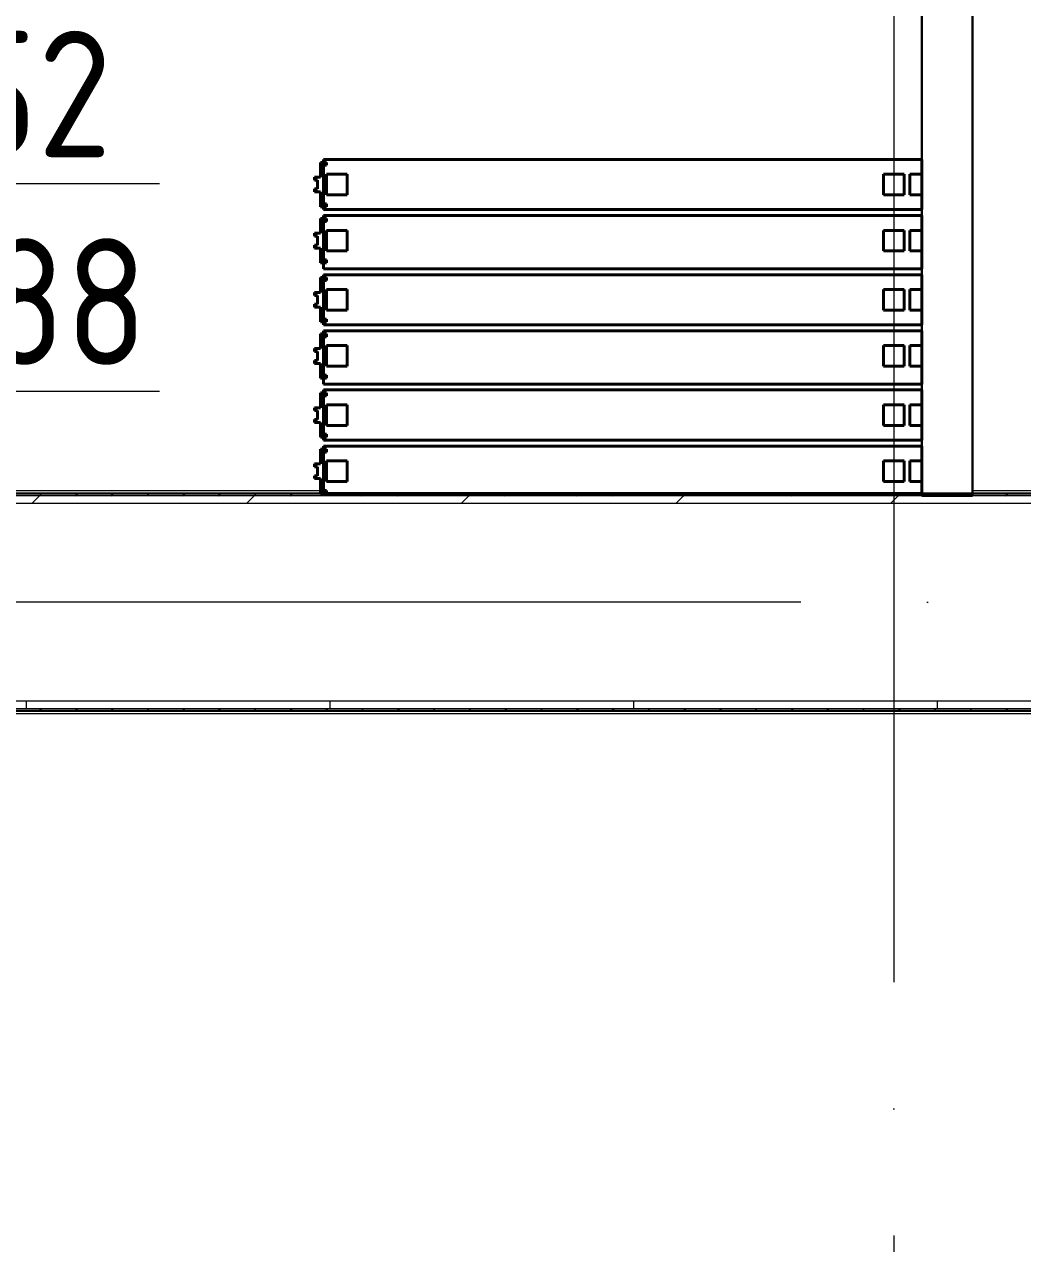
# Model space of a CAD drawing. Header units: millimetres. Extents: x -88595 to 880822, y -1054509 to -148035.
# Drawn here: x 417595 to 419567, y -275519 to -273110 of the extents above; entities that cross this region are included whole.
import ezdxf

# ---------------------------------------------------------------- set-up
doc = ezdxf.new("R2010")
doc.units = ezdxf.units.MM
doc.linetypes.add('ADSK_Линия сетки', pattern=[25, 20, -2.5, 0, -2.5])
for name, color, linetype, lineweight in [('Марки', 7, 'Continuous', 20), ('Обобщенные модели', 7, 'Continuous', 18), ('Оборудование', 7, 'Continuous', 18), ('Ограждение', 7, 'Continuous', 9), ('Оси', 7, 'Continuous', 9), ('Стены внутренние', 7, 'Continuous', 18), ('Стены наружные', 7, 'Continuous', 18), ('Стены штриховка', 7, 'Continuous', 9)]:
    doc.layers.add(name, color=color, linetype=linetype, lineweight=lineweight)
doc.styles.add('$5$GOST Common', font='GOST_Common.ttf', dxfattribs={"width": 0.9, "height": 250})

# ---------------------------------------------------------------- blocks, each defined once
blk = doc.blocks.new('$0$ADSK_M_Трубы - Диаметр_8-160846-В_Координация_3 этаж ОВ3')
at = {"layer": 'Марки'}
blk.add_line((0, 0), (8, 0), dxfattribs=at)
blk = doc.blocks.new('3 этаж')
at = {"layer": 'Обобщенные модели', "lineweight": 40}
for p, q in [((430060.6, 653043.1), (430060.6, 653013.9)), ((430072.3, 653043.1), (430060.6, 653043.1)), ((431248.9, 653048.9), (430066.4, 653048.9)), ((430066.4, 653048.9), (430066.4, 652949.6)), ((430066.4, 652961.3), (430066.4, 653037.3)), ((430066.4, 653037.3), (430072.3, 653037.3)), ((430072.3, 653037.3), (430072.3, 653043.1)), ((431248.9, 652949.6), (431248.9, 653048.9)), ((430060.6, 653013.9), (430048.9, 653013.9)), ((430048.9, 653013.9), (430048.9, 653008.1)), ((430048.9, 653008.1), (430054.7, 653008.1)), ((430054.7, 653008.1), (430054.7, 652990.5)), ((430072.3, 653019.7), (430072.3, 652978.8)), ((430113.2, 653019.7), (430072.3, 653019.7)), ((430113.2, 652978.8), (430113.2, 653019.7)), ((431173, 653019.7), (431173, 652978.8)), ((431213.9, 653019.7), (431173, 653019.7)), ((431213.9, 652978.8), (431213.9, 653019.7)), ((431248.9, 653019.7), (431225.5, 653019.7)), ((431225.5, 653019.7), (431225.5, 652978.8)), ((431248.9, 652978.8), (431248.9, 653019.7)), ((430054.7, 652990.5), (430048.9, 652990.5)), ((430048.9, 652990.5), (430048.9, 652984.7)), ((430048.9, 652984.7), (430060.6, 652984.7)), ((430060.6, 652984.7), (430060.6, 652955.5)), ((430072.3, 652961.3), (430066.4, 652961.3)), ((430072.3, 652978.8), (430113.2, 652978.8)), ((430072.3, 652955.5), (430072.3, 652961.3)), ((431173, 652978.8), (431213.9, 652978.8)), ((431225.5, 652978.8), (431248.9, 652978.8)), ((430060.6, 652955.5), (430072.3, 652955.5)), ((430066.4, 652949.6), (431248.9, 652949.6)), ((431248.9, 652938), (430066.4, 652938)), ((430066.4, 652938), (430066.4, 652832.8)), ((431248.9, 652832.8), (431248.9, 652938)), ((430060.6, 652932.1), (430060.6, 652902.9)), ((430072.3, 652932.1), (430060.6, 652932.1)), ((430066.4, 652850.3), (430066.4, 652926.3)), ((430066.4, 652926.3), (430072.3, 652926.3)), ((430072.3, 652926.3), (430072.3, 652932.1)), ((430072.3, 652908.7), (430072.3, 652867.9)), ((430113.2, 652908.7), (430072.3, 652908.7)), ((430113.2, 652867.9), (430113.2, 652908.7)), ((431173, 652908.7), (431173, 652867.9)), ((431213.9, 652908.7), (431173, 652908.7)), ((431213.9, 652867.9), (431213.9, 652908.7)), ((431248.9, 652908.7), (431225.5, 652908.7)), ((431225.5, 652908.7), (431225.5, 652867.9)), ((431248.9, 652867.9), (431248.9, 652908.7)), ((430060.6, 652902.9), (430048.9, 652902.9)), ((430048.9, 652902.9), (430048.9, 652897.1)), ((430048.9, 652897.1), (430054.7, 652897.1)), ((430054.7, 652897.1), (430054.7, 652879.5)), ((430054.7, 652879.5), (430048.9, 652879.5)), ((430048.9, 652879.5), (430048.9, 652873.7)), ((430048.9, 652873.7), (430060.6, 652873.7)), ((430060.6, 652873.7), (430060.6, 652844.5)), ((430072.3, 652867.9), (430113.2, 652867.9)), ((431173, 652867.9), (431213.9, 652867.9)), ((431225.5, 652867.9), (431248.9, 652867.9)), ((430060.6, 652844.5), (430072.3, 652844.5)), ((430072.3, 652850.3), (430066.4, 652850.3)), ((430072.3, 652844.5), (430072.3, 652850.3)), ((430060.6, 652815.3), (430060.6, 652786.1)), ((430072.3, 652815.3), (430060.6, 652815.3)), ((430066.4, 652832.8), (431248.9, 652832.8)), ((431248.9, 652821.1), (430066.4, 652821.1)), ((430066.4, 652821.1), (430066.4, 652721.8)), ((430072.3, 652809.4), (430072.3, 652815.3)), ((431248.9, 652721.8), (431248.9, 652821.1)), ((430066.4, 652733.5), (430066.4, 652809.4)), ((430066.4, 652809.4), (430072.3, 652809.4)), ((430072.3, 652791.9), (430072.3, 652751)), ((430113.2, 652791.9), (430072.3, 652791.9)), ((430113.2, 652751), (430113.2, 652791.9)), ((431173, 652791.9), (431173, 652751)), ((431213.9, 652791.9), (431173, 652791.9)), ((431213.9, 652751), (431213.9, 652791.9)), ((431248.9, 652791.9), (431225.5, 652791.9)), ((431225.5, 652791.9), (431225.5, 652751)), ((431248.9, 652751), (431248.9, 652791.9)), ((430060.6, 652786.1), (430048.9, 652786.1)), ((430048.9, 652786.1), (430048.9, 652780.2)), ((430048.9, 652780.2), (430054.7, 652780.2)), ((430054.7, 652780.2), (430054.7, 652762.7)), ((430054.7, 652762.7), (430048.9, 652762.7)), ((430048.9, 652762.7), (430048.9, 652756.9)), ((430048.9, 652756.9), (430060.6, 652756.9)), ((430060.6, 652756.9), (430060.6, 652727.7)), ((430072.3, 652751), (430113.2, 652751)), ((431173, 652751), (431213.9, 652751)), ((431225.5, 652751), (431248.9, 652751)), ((430060.6, 652727.7), (430072.3, 652727.7)), ((430072.3, 652733.5), (430066.4, 652733.5)), ((430066.4, 652721.8), (431248.9, 652721.8)), ((430072.3, 652727.7), (430072.3, 652733.5)), ((430060.6, 652704.3), (430060.6, 652675.1)), ((430072.3, 652704.3), (430060.6, 652704.3)), ((431248.9, 652710.1), (430066.4, 652710.1)), ((430066.4, 652710.1), (430066.4, 652605)), ((430066.4, 652622.5), (430066.4, 652698.5)), ((430066.4, 652698.5), (430072.3, 652698.5)), ((430072.3, 652698.5), (430072.3, 652704.3)), ((431248.9, 652605), (431248.9, 652710.1)), ((430060.6, 652675.1), (430048.9, 652675.1)), ((430048.9, 652675.1), (430048.9, 652669.2)), ((430048.9, 652669.2), (430054.7, 652669.2)), ((430054.7, 652669.2), (430054.7, 652651.7)), ((430072.3, 652680.9), (430072.3, 652640)), ((430113.2, 652680.9), (430072.3, 652680.9)), ((430113.2, 652640), (430113.2, 652680.9)), ((431173, 652680.9), (431173, 652640)), ((431213.9, 652680.9), (431173, 652680.9)), ((431213.9, 652640), (431213.9, 652680.9)), ((431248.9, 652680.9), (431225.5, 652680.9)), ((431225.5, 652680.9), (431225.5, 652640)), ((431248.9, 652640), (431248.9, 652680.9)), ((430054.7, 652651.7), (430048.9, 652651.7)), ((430048.9, 652651.7), (430048.9, 652645.9)), ((430048.9, 652645.9), (430060.6, 652645.9)), ((430060.6, 652645.9), (430060.6, 652616.7)), ((430072.3, 652622.5), (430066.4, 652622.5)), ((430072.3, 652640), (430113.2, 652640)), ((430072.3, 652616.7), (430072.3, 652622.5)), ((431173, 652640), (431213.9, 652640)), ((431225.5, 652640), (431248.9, 652640)), ((430060.6, 652616.7), (430072.3, 652616.7)), ((430066.4, 652605), (431248.9, 652605)), ((430060.6, 652587.5), (430060.6, 652558.3)), ((430072.3, 652587.5), (430060.6, 652587.5)), ((431248.9, 652593.3), (430066.4, 652593.3)), ((430066.4, 652593.3), (430066.4, 652494)), ((430066.4, 652505.7), (430066.4, 652581.6)), ((430066.4, 652581.6), (430072.3, 652581.6)), ((430072.3, 652581.6), (430072.3, 652587.5)), ((431248.9, 652494), (431248.9, 652593.3)), ((430060.6, 652558.3), (430048.9, 652558.3)), ((430048.9, 652558.3), (430048.9, 652552.4)), ((430048.9, 652552.4), (430054.7, 652552.4)), ((430054.7, 652552.4), (430054.7, 652534.9)), ((430072.3, 652564.1), (430072.3, 652523.2)), ((430113.2, 652564.1), (430072.3, 652564.1)), ((430113.2, 652523.2), (430113.2, 652564.1)), ((431173, 652564.1), (431173, 652523.2)), ((431213.9, 652564.1), (431173, 652564.1)), ((431213.9, 652523.2), (431213.9, 652564.1)), ((431248.9, 652564.1), (431225.5, 652564.1)), ((431225.5, 652564.1), (431225.5, 652523.2)), ((431248.9, 652523.2), (431248.9, 652564.1)), ((430054.7, 652534.9), (430048.9, 652534.9)), ((430048.9, 652534.9), (430048.9, 652529.1)), ((430048.9, 652529.1), (430060.6, 652529.1)), ((430060.6, 652529.1), (430060.6, 652499.8)), ((430072.3, 652523.2), (430113.2, 652523.2)), ((431173, 652523.2), (431213.9, 652523.2)), ((431225.5, 652523.2), (431248.9, 652523.2)), ((430060.6, 652499.8), (430072.3, 652499.8)), ((430072.3, 652505.7), (430066.4, 652505.7)), ((430072.3, 652499.8), (430072.3, 652505.7)), ((430060.6, 652476.5), (430060.6, 652447.3)), ((430072.3, 652476.5), (430060.6, 652476.5)), ((430066.4, 652494), (431248.9, 652494)), ((431248.9, 652482.3), (430066.4, 652482.3)), ((430066.4, 652482.3), (430066.4, 652388.9)), ((430072.3, 652470.6), (430072.3, 652476.5)), ((431248.9, 652388.9), (431248.9, 652482.3)), ((430066.4, 652394.7), (430066.4, 652470.6)), ((430066.4, 652470.6), (430072.3, 652470.6)), ((430072.3, 652453.1), (430072.3, 652412.2)), ((430113.2, 652453.1), (430072.3, 652453.1)), ((430113.2, 652412.2), (430113.2, 652453.1)), ((431173, 652453.1), (431173, 652412.2)), ((431213.9, 652453.1), (431173, 652453.1)), ((431213.9, 652412.2), (431213.9, 652453.1)), ((431248.9, 652453.1), (431225.5, 652453.1)), ((431225.5, 652453.1), (431225.5, 652412.2)), ((431248.9, 652412.2), (431248.9, 652453.1)), ((430060.6, 652447.3), (430048.9, 652447.3)), ((430048.9, 652447.3), (430048.9, 652441.4)), ((430048.9, 652441.4), (430054.7, 652441.4)), ((430054.7, 652441.4), (430054.7, 652423.9)), ((430054.7, 652423.9), (430048.9, 652423.9)), ((430048.9, 652423.9), (430048.9, 652418.1)), ((430048.9, 652418.1), (430060.6, 652418.1)), ((430060.6, 652418.1), (430060.6, 652388.9)), ((430072.3, 652412.2), (430113.2, 652412.2)), ((431173, 652412.2), (431213.9, 652412.2)), ((431225.5, 652412.2), (431248.9, 652412.2)), ((430060.6, 652388.9), (430072.3, 652388.9)), ((430072.3, 652394.7), (430066.4, 652394.7)), ((430066.4, 652388.9), (431248.9, 652388.9)), ((430072.3, 652388.9), (430072.3, 652394.7))]:
    blk.add_line(p, q, dxfattribs=at)
at = {"layer": 'Ограждение'}
for p, q in [((430060.6, 652393.9), (425548.9, 652393.9)), ((437028.9, 652393.9), (431348.9, 652393.9)), ((425548.9, 651953.9), (437028.9, 651953.9))]:
    blk.add_line(p, q, dxfattribs=at)
at = {"layer": 'Оси', "linetype": 'ADSK_Линия сетки', "ltscale": 100}
for p, q in [((431193.9, 695924.5), (431193.9, 629947.7)), ((466011.2, 652173.9), (389071.6, 652173.9))]:
    blk.add_line(p, q, dxfattribs=at)
at = {"layer": 'Стены внутренние'}
for p, q in [((432308.9, 652368.9), (425548.9, 652368.9)), ((425548.9, 651978.9), (432308.9, 651978.9))]:
    blk.add_line(p, q, dxfattribs=at)
at = {"layer": 'Стены наружные', "lineweight": 30}
for p, q in [((431248.9, 658373.9), (431248.9, 652383.9)), ((431348.9, 652383.9), (431348.9, 658373.9)), ((437038.9, 652388.9), (425538.9, 652388.9)), ((431248.9, 652383.9), (431348.9, 652383.9)), ((425538.9, 651958.9), (437038.9, 651958.9))]:
    blk.add_line(p, q, dxfattribs=at)
at = {"layer": 'Стены наружные', "linetype": 'Continuous', "lineweight": 9}
for p, q in [((429490.3, 652368.9), (429505.3, 652383.9)), ((429505.3, 652383.9), (429510.3, 652388.9)), ((429576, 652383.9), (429581, 652388.9)), ((429646.7, 652383.9), (429651.7, 652388.9)), ((429717.4, 652383.9), (429722.4, 652388.9)), ((429788.1, 652383.9), (429793.1, 652388.9)), ((429858.8, 652383.9), (429863.8, 652388.9)), ((429914.5, 652368.9), (429929.5, 652383.9)), ((429929.5, 652383.9), (429934.5, 652388.9)), ((430000.3, 652383.9), (430005.3, 652388.9)), ((430071, 652383.9), (430076, 652388.9)), ((430141.7, 652383.9), (430146.7, 652388.9)), ((430212.4, 652383.9), (430217.4, 652388.9)), ((430283.1, 652383.9), (430288.1, 652388.9)), ((430338.8, 652368.9), (430353.8, 652383.9)), ((430353.8, 652383.9), (430358.8, 652388.9)), ((430424.5, 652383.9), (430429.5, 652388.9)), ((430495.2, 652383.9), (430500.2, 652388.9)), ((430565.9, 652383.9), (430570.9, 652388.9)), ((430636.6, 652383.9), (430641.6, 652388.9)), ((430707.4, 652383.9), (430712.4, 652388.9)), ((430763.1, 652368.9), (430778.1, 652383.9)), ((430778.1, 652383.9), (430783.1, 652388.9)), ((430848.8, 652383.9), (430853.8, 652388.9)), ((430919.5, 652383.9), (430924.5, 652388.9)), ((430990.2, 652383.9), (430995.2, 652388.9)), ((431060.9, 652383.9), (431065.9, 652388.9)), ((431131.6, 652383.9), (431136.6, 652388.9)), ((431187.3, 652368.9), (431202.3, 652383.9)), ((431202.3, 652383.9), (431207.3, 652388.9)), ((431273, 652383.9), (431278, 652388.9)), ((431343.8, 652383.9), (431348.8, 652388.9)), ((431414.5, 652383.9), (431419.5, 652388.9)), ((429479.9, 651963.9), (429479.9, 651978.9)), ((430079.9, 651963.9), (430079.9, 651978.9)), ((430679.9, 651963.9), (430679.9, 651978.9)), ((431279.9, 651963.9), (431279.9, 651978.9)), ((429504.5, 651958.9), (429509.5, 651963.9)), ((429575.3, 651958.9), (429580.3, 651963.9)), ((429646, 651958.9), (429651, 651963.9)), ((429716.7, 651958.9), (429721.7, 651963.9)), ((429787.4, 651958.9), (429792.4, 651963.9)), ((429858.1, 651958.9), (429863.1, 651963.9)), ((429928.8, 651958.9), (429933.8, 651963.9)), ((429999.5, 651958.9), (430004.5, 651963.9)), ((430070.2, 651958.9), (430075.2, 651963.9)), ((430140.9, 651958.9), (430145.9, 651963.9)), ((430211.6, 651958.9), (430216.6, 651963.9)), ((430282.4, 651958.9), (430287.4, 651963.9)), ((430353.1, 651958.9), (430358.1, 651963.9)), ((430423.8, 651958.9), (430428.8, 651963.9)), ((430494.5, 651958.9), (430499.5, 651963.9)), ((430565.2, 651958.9), (430570.2, 651963.9)), ((430635.9, 651958.9), (430640.9, 651963.9)), ((430706.6, 651958.9), (430711.6, 651963.9)), ((430777.3, 651958.9), (430782.3, 651963.9)), ((430848, 651958.9), (430853, 651963.9)), ((430918.8, 651958.9), (430923.8, 651963.9)), ((430989.5, 651958.9), (430994.5, 651963.9)), ((431060.2, 651958.9), (431065.2, 651963.9)), ((431130.9, 651958.9), (431135.9, 651963.9)), ((431201.6, 651958.9), (431206.6, 651963.9)), ((431272.3, 651958.9), (431277.3, 651963.9)), ((431343, 651958.9), (431348, 651963.9)), ((431413.7, 651958.9), (431418.7, 651963.9))]:
    blk.add_line(p, q, dxfattribs=at)
at = {"layer": 'Стены штриховка'}
for p, q in [((437038.9, 652383.9), (425538.9, 652383.9)), ((425538.9, 651963.9), (437038.9, 651963.9))]:
    blk.add_line(p, q, dxfattribs=at)

msp = doc.modelspace()

# ---------------------------------------------------------------- block references
at = {"layer": 'Марки', "xscale": 99.99999999999993, "yscale": 99.99999999999993, "zscale": 99.99999999999993}
for p in [(417062.2, -273424.3), (417062.2, -273834.9)]:
    msp.add_blockref('$0$ADSK_M_Трубы - Диаметр_8-160846-В_Координация_3 этаж ОВ3', p, dxfattribs=at)
at = {"layer": 'Оборудование', "color": 5, "true_color": 0x0000ff}
msp.add_blockref('3 этаж', (-11880.6, -926425.8), dxfattribs=at)

# ---------------------------------------------------------------- texts
at = {"layer": 'Марки', "lineweight": 9, "char_height": 250, "attachment_point": 1, "style": '$5$GOST Common'}
for s, insert, width in [('9.52', (417243.8, -273122.8), 663.797), ('15.88', (417187.1, -273533.4), 800.886)]:
    msp.add_mtext(s, dxfattribs=dict(at, insert=insert, width=width))

doc.saveas('drawing.dxf')
